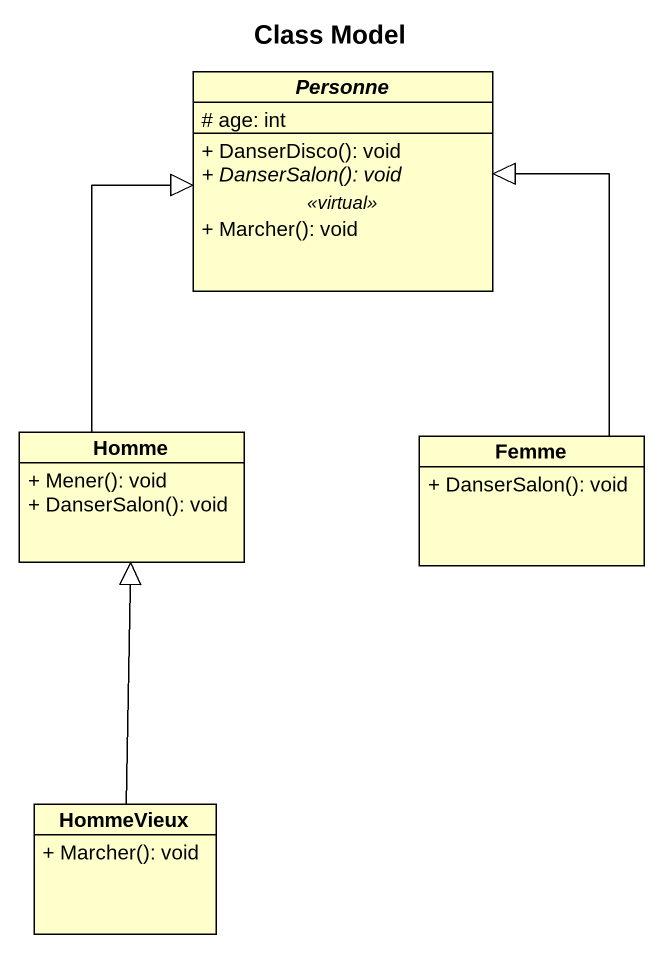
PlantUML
@startuml
title Class Model
hide circle
hide empty members
skinparam classAttributeIconSize 0
abstract class Personne {
  # age: int
  --
  + DanserDisco(): void
  {abstract} + DanserSalon(): void
  .. <<virtual>> ..
  + Marcher(): void
}
class Homme {
  + Mener(): void
  + DanserSalon(): void
}
class Femme {
  + DanserSalon(): void
}
class HommeVieux {
  + Marcher(): void
}
Homme -up-|> Personne
Femme -up-|> Personne
HommeVieux -up-|> Homme
@enduml
